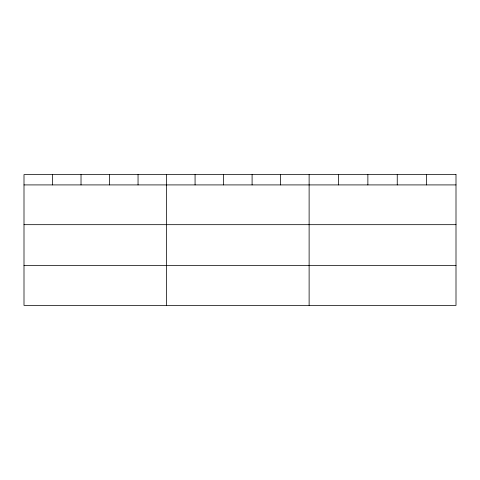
<?xml version="1.0" encoding="UTF-8"?>
<svg xmlns="http://www.w3.org/2000/svg" width="480" height="480" viewBox="0 0 480 480"><rect width="100%" height="100%" fill="white"/><g stroke="black" fill="none" stroke-linecap="round" stroke-linejoin="round"><path stroke-width="0.72" d="M24 184.914L456 184.914M24 224.676L456 224.676M24 265.638L456 265.638M426.624 174.606L426.624 184.914M397.248 174.606L397.248 184.914M367.872 174.606L367.872 184.914M338.496 174.606L338.496 184.914M309.12 174.606L309.12 305.394M280.608 174.606L280.608 184.914M252.096 174.606L252.096 184.914M223.584 174.606L223.584 184.914M195.072 174.606L195.072 184.914M166.56 174.606L166.56 305.394M138.048 174.606L138.048 184.914M109.536 174.606L109.536 184.914M81.024 174.606L81.024 184.914M52.512 174.606L52.512 184.914M456 174.606L24 174.606L24 305.394L456 305.394L456 174.606"/></g></svg>
